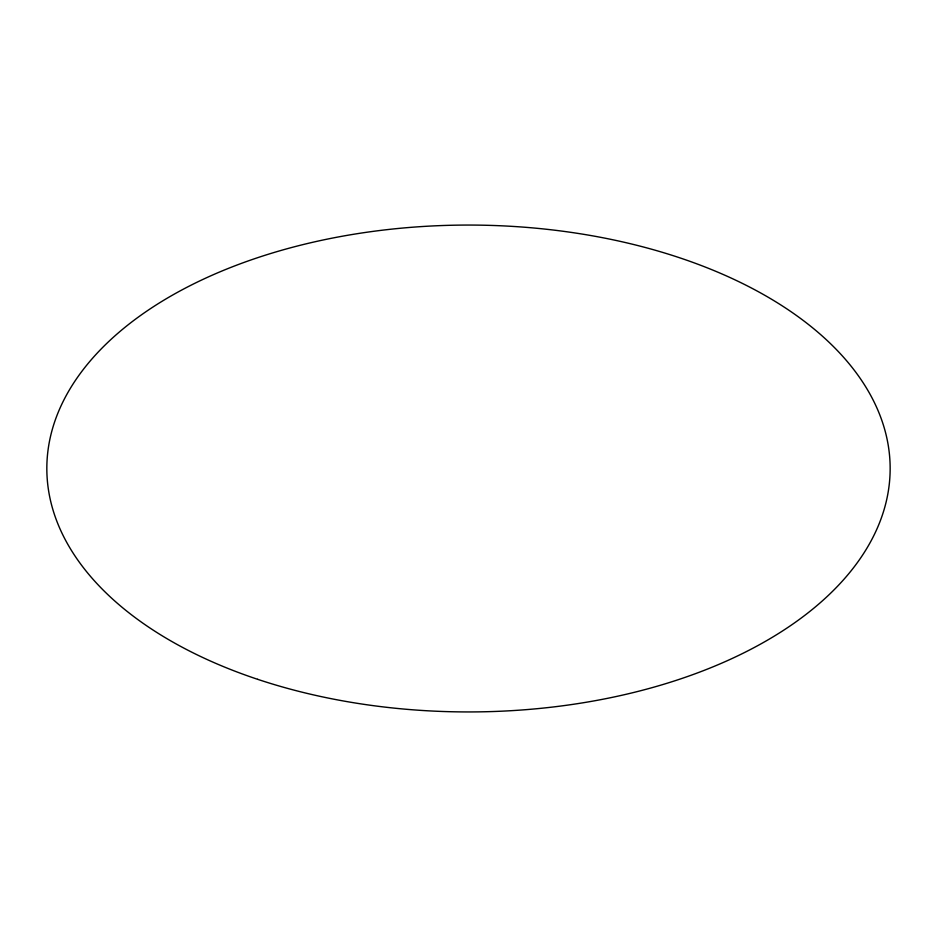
<?xml version="1.0" encoding="UTF-8"?>
<svg xmlns="http://www.w3.org/2000/svg" width="937" height="937" viewBox="0 0 937 937"><rect width="100%" height="100%" fill="white"/><g stroke="black" fill="none" stroke-linecap="round" stroke-linejoin="round"><path stroke-width="1.41" d="M257.675 679.325A421.65 243.433 0 0 0 890.15 468.5A421.65 243.433 0 0 0 257.675 257.675A421.65 243.433 0 0 0 257.675 679.325"/></g></svg>
